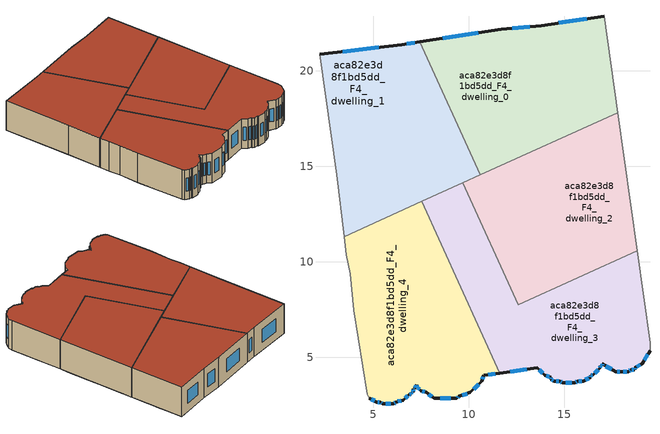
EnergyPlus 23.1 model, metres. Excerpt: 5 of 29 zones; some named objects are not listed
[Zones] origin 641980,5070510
aca82e3d8f1bd5dd_F4_dwelling_0
 floor outside (EU_floor_Construction): 11.69,22.17 9.97,21.9 10.69,21.97 z12; 17.64,19 17.39,20.75 17.45,20.37 17.5,19.86 17.59,19.36 z12; 17.31,21.33 17.1,22.87 17.2,21.96 z12; 17.1,22.87 15.55,22.63 15.77,22.65 15.9,22.67 z12
 floor to aca82e3d8f1bd5dd_F3_dwelling_3 (EU_floor_Construction): 12.13,15.24 12.97,22.28 12.8,22.26 11.69,22.17 10.69,21.97 9.97,21.9 9.47,21.82 9.02,18.04 10.6,14.55 z12
 floor to aca82e3d8f1bd5dd_F3_dwelling_2 (EU_floor_Construction): 15.04,16.56 15.77,22.65 15.55,22.63 13.8,22.36 12.97,22.28 12.13,15.24 z12
 floor to aca82e3d8f1bd5dd_F3_dwelling_4 (EU_floor_Construction): 9.02,18.04 9.47,21.82 9.08,21.76 8.59,21.67 8.23,21.63 7.45,21.51 z12
 floor to aca82e3d8f1bd5dd_F3_dwelling_1 (EU_floor_Construction): 17.79,17.8 17.76,18.15 17.59,19.36 17.5,19.86 17.45,20.37 17.31,21.33 17.2,21.96 17.1,22.87 15.9,22.67 15.77,22.65 15.04,16.56 z12
 wall outside (EU_wall_Construction): 7.45,21.51 11.69,22.17 13.8,22.36 17.1,22.87 z12:15
 wall adiabatic (EU_wall_Construction): 17.1,22.87 17.81,17.81 z12:15
 wall to aca82e3d8f1bd5dd_F4_dwelling_1 (EU_wall_Construction): 10.6,14.55 7.45,21.51 z12:15
 wall to aca82e3d8f1bd5dd_F4_dwelling_2 (EU_wall_Construction): 17.81,17.81 10.6,14.55 z12:15
 window (EU_Window_Construction): 14.72,22.5 16.17,22.72 / 8.64,21.7 10.5,21.98 / 12.28,22.22 13.21,22.31 z12.84:14.16
 roof outside (EU_roof_Construction): 17.1,22.87 17.81,17.81 10.6,14.55 7.45,21.51 11.69,22.17 13.8,22.36 z15
aca82e3d8f1bd5dd_F4_dwelling_1
 floor outside (EU_floor_Construction): 3.72,21.05 2.19,20.87 3.29,20.97 z12; 3.5,11.33 3.48,11.46 3.3,12.78 3.47,11.32 z12
 floor to aca82e3d8f1bd5dd_F3_dwelling_5 (EU_floor_Construction): 5.15,12.08 6.26,21.34 3.72,21.05 3.29,20.97 2.19,20.87 3.09,14.56 3.3,12.78 3.48,11.46 3.5,11.33 z12
 floor to aca82e3d8f1bd5dd_F3_dwelling_3 (EU_floor_Construction): 10.6,14.55 9.02,18.04 8.49,13.59 z12
 floor to aca82e3d8f1bd5dd_F3_dwelling_4 (EU_floor_Construction): 8.49,13.59 9.02,18.04 7.45,21.51 6.49,21.37 6.26,21.34 5.15,12.08 z12
 wall outside (EU_wall_Construction): 2.19,20.87 6.49,21.37 7.45,21.51 z12:15
 wall adiabatic (EU_wall_Construction): 3.47,11.32 3.09,14.56 2.19,20.87 z12:15
 wall to aca82e3d8f1bd5dd_F4_dwelling_4 (EU_wall_Construction): 7.55,13.16 3.47,11.32 z12:15
 wall to aca82e3d8f1bd5dd_F4_dwelling_3 (EU_wall_Construction): 9.7,14.14 7.55,13.16 z12:15
 wall to aca82e3d8f1bd5dd_F4_dwelling_2 (EU_wall_Construction): 10.61,14.55 9.7,14.14 z12:15
 window (EU_Window_Construction): 6.76,21.41 7.18,21.47 / 3.39,21.01 5.28,21.23 z12.84:14.16
 roof outside (EU_roof_Construction): 7.45,21.51 10.6,14.55 3.47,11.32 3.09,14.56 2.19,20.87 6.49,21.37 z15
aca82e3d8f1bd5dd_F4_dwelling_2
 floor to aca82e3d8f1bd5dd_F3_dwelling_1 (EU_floor_Construction): 17.64,10.03 18.22,14.87 17.95,16.76 17.8,17.76 17.79,17.8 15.04,16.56 14.06,8.41 z12
 floor to aca82e3d8f1bd5dd_F3_dwelling_0 (EU_floor_Construction): 18.82,10.57 18.71,11.37 18.42,13.43 18.4,13.56 18.38,13.69 18.22,14.87 17.64,10.03 z12
 floor to aca82e3d8f1bd5dd_F3_dwelling_2 (EU_floor_Construction): 14.06,8.41 15.04,16.56 12.13,15.24 11.52,10.13 12.59,7.75 z12
 floor to aca82e3d8f1bd5dd_F3_dwelling_3 (EU_floor_Construction): 11.52,10.13 12.13,15.24 9.7,14.14 z12
 wall to aca82e3d8f1bd5dd_F4_dwelling_3 (EU_wall_Construction): 18.82,10.57 12.59,7.75 9.7,14.14 z12:15
 wall adiabatic (EU_wall_Construction): 17.81,17.81 18.82,10.57 z12:15
 roof outside (EU_roof_Construction): 17.81,17.81 18.82,10.57 12.59,7.75 9.7,14.14 z15
aca82e3d8f1bd5dd_F4_dwelling_3
 floor outside (EU_floor_Construction): 19.49,5.75 19.3,7.18 19.3,7.15 19.4,6.15 z12; 19.21,7.8 18.82,10.57 18.99,9.25 19.09,8.25 z12
 floor to aca82e3d8f1bd5dd_F3_dwelling_0 (EU_floor_Construction): 19.09,4.65 19.09,4.75 19.23,4.89 19.29,5 19.29,5.05 19.36,5.12 19.4,5.18 19.4,5.25 19.49,5.35 19.49,5.75 19.4,6.15 19.3,7.15 19.3,7.18 19.21,7.8 19.09,8.25 18.99,9.25 18.82,10.57 17.64,10.03 16.99,4.65 17.09,4.65 17.23,4.52 17.34,4.45 17.39,4.45 17.46,4.38 17.52,4.35 17.59,4.35 17.69,4.25 17.89,4.25 17.99,4.25 18.39,4.25 18.49,4.35 18.69,4.35 18.69,4.45 18.99,4.6 18.99,4.65 z12
 floor to aca82e3d8f1bd5dd_F3_dwelling_1 (EU_floor_Construction): 16.89,4.45 16.89,4.55 16.99,4.55 16.99,4.65 17.64,10.03 14.06,8.41 13.59,4.45 13.79,4.25 13.89,4.15 13.99,4.05 14.09,4.05 14.14,4 14.29,3.95 14.29,3.85 14.39,3.85 14.49,3.75 14.79,3.75 14.89,3.65 15.09,3.65 15.39,3.65 15.59,3.65 15.69,3.75 15.99,3.75 16.09,3.85 16.19,3.85 16.29,3.95 16.39,3.95 16.39,4.05 16.49,4.05 16.69,4.25 16.76,4.32 z12
 floor to aca82e3d8f1bd5dd_F3_dwelling_2 (EU_floor_Construction): 13.59,4.45 14.06,8.41 12.59,7.75 11.52,10.13 10.97,5.61 11.63,4.17 z12
 floor to aca82e3d8f1bd5dd_F3_dwelling_3 (EU_floor_Construction): 10.97,5.61 11.52,10.13 9.7,14.14 8.49,13.59 8.25,11.62 z12
 floor to aca82e3d8f1bd5dd_F3_dwelling_4 (EU_floor_Construction): 8.25,11.62 8.49,13.59 7.55,13.16 z12
 wall outside (EU_wall_Construction): 19.49,5.35 19.09,4.65 18.69,4.45 18.69,4.35 18.49,4.35 18.39,4.25 17.99,4.25 17.69,4.25 16.99,4.65 16.99,4.55 16.89,4.55 16.89,4.45 16.49,4.05 16.39,4.05 16.39,3.95 15.99,3.75 15.69,3.75 15.59,3.65 14.89,3.65 14.79,3.75 14.49,3.75 14.29,3.85 14.29,3.95 13.99,4.05 13.59,4.45 11.63,4.17 z12:15
 wall adiabatic (EU_wall_Construction): 18.82,10.57 19.49,5.75 19.49,5.35 z12:15
 wall to aca82e3d8f1bd5dd_F4_dwelling_4 (EU_wall_Construction): 11.63,4.17 7.55,13.16 z12:15
 window (EU_Window_Construction): 19.38,5.15 19.21,4.85 / 18.98,4.59 18.81,4.51 / 18.69,4.42 18.69,4.38 / 18.64,4.35 18.55,4.35 / 18.47,4.32 18.42,4.28 / 18.28,4.25 18.11,4.25 / 17.91,4.25 17.78,4.25 / 17.5,4.36 17.19,4.54 / 16.99,4.62 16.99,4.58 / 16.96,4.55 16.92,4.55 / 16.89,4.52 16.89,4.48 / 16.78,4.34 16.6,4.16 / 16.46,4.05 16.42,4.05 / 16.39,4.02 16.39,3.98 / 16.28,3.89 16.1,3.81 / 15.91,3.75 15.78,3.75 / 15.66,3.72 15.62,3.68 / 15.39,3.65 15.09,3.65 / 14.86,3.68 14.82,3.72 / 14.71,3.75 14.57,3.75 / 14.43,3.78 14.35,3.82 / 14.29,3.88 14.29,3.92 / 14.21,3.98 14.07,4.02 / 13.88,4.16 13.7,4.34 / 13.04,4.37 12.18,4.25 z12.84:14.16
 roof outside (EU_roof_Construction): 18.82,10.57 19.49,5.75 19.49,5.35 19.09,4.65 18.69,4.45 18.69,4.35 18.49,4.35 18.39,4.25 17.99,4.25 17.69,4.25 16.99,4.65 16.99,4.55 16.89,4.55 16.89,4.45 16.49,4.05 16.39,4.05 16.39,3.95 15.99,3.75 15.69,3.75 15.59,3.65 14.89,3.65 14.79,3.75 14.49,3.75 14.29,3.85 14.29,3.95 13.99,4.05 13.59,4.45 11.63,4.17 7.55,13.16 9.7,14.14 12.59,7.75 z15
aca82e3d8f1bd5dd_F4_dwelling_4
 floor outside (EU_floor_Construction): 7.55,13.16 3.47,11.32 3.58,10.36 3.5,11.33 z12
 floor to aca82e3d8f1bd5dd_F3_dwelling_2 (EU_floor_Construction): 11.63,4.17 10.97,5.61 10.79,4.05 z12
 floor to aca82e3d8f1bd5dd_F3_dwelling_4 (EU_floor_Construction): 7.09,3.15 7.09,3.35 7.19,3.35 7.19,3.45 7.29,3.55 8.25,11.62 7.55,13.16 5.15,12.08 4.33,5.26 4.68,3.05 4.78,2.85 4.98,2.75 5.08,2.75 5.18,2.65 5.28,2.65 5.38,2.65 5.48,2.55 6.08,2.55 6.19,2.65 6.45,2.72 6.48,2.75 6.58,2.75 6.89,3.05 6.98,3.05 6.98,3.15 z12
 floor to aca82e3d8f1bd5dd_F3_dwelling_5 (EU_floor_Construction): 4.33,5.26 5.15,12.08 3.5,11.33 3.58,10.36 3.79,9.36 3.98,7.46 z12
 floor to aca82e3d8f1bd5dd_F3_dwelling_3 (EU_floor_Construction): 10.29,3.35 10.69,3.75 10.69,3.85 10.74,3.9 10.79,4.05 10.97,5.61 8.25,11.62 7.29,3.55 7.29,3.45 7.48,3.25 7.59,3.25 7.64,3.2 7.79,3.15 8.05,2.95 8.09,2.95 8.19,2.85 8.99,2.85 9.09,2.85 9.39,2.85 9.49,2.95 9.94,3.1 9.99,3.15 10.09,3.15 10.24,3.3 z12
 wall outside (EU_wall_Construction): 11.63,4.17 10.79,4.05 10.69,3.75 10.09,3.15 9.49,2.95 9.39,2.85 8.19,2.85 7.79,3.15 7.48,3.25 7.29,3.45 7.29,3.55 7.19,3.35 7.09,3.35 7.09,3.15 6.98,3.15 6.98,3.05 6.89,3.05 6.58,2.75 6.19,2.65 6.08,2.55 5.48,2.55 5.38,2.65 5.18,2.65 4.78,2.85 z12:15
 wall adiabatic (EU_wall_Construction): 4.78,2.85 4.68,3.05 3.98,7.46 3.79,9.36 3.58,10.36 3.47,11.32 z12:15
 window (EU_Window_Construction): 11.39,4.14 11.02,4.09 / 10.76,3.97 10.72,3.84 / 10.52,3.58 10.26,3.32 / 9.92,3.1 9.66,3.01 / 9.46,2.92 9.42,2.88 / 9.05,2.85 8.52,2.85 / 8.07,2.94 7.9,3.07 / 7.7,3.18 7.57,3.22 / 7.43,3.31 7.34,3.4 / 7.29,3.48 7.29,3.52 / 7.26,3.5 7.21,3.41 / 7.16,3.35 7.11,3.35 / 7.09,3.3 7.09,3.21 / 7.06,3.15 7.01,3.15 / 6.98,3.12 6.98,3.08 / 6.96,3.05 6.91,3.05 / 6.8,2.97 6.67,2.84 / 6.47,2.73 6.3,2.68 / 6.16,2.62 6.11,2.58 / 5.92,2.55 5.65,2.55 / 5.46,2.58 5.41,2.62 / 5.33,2.65 5.24,2.65 / 5.07,2.71 4.9,2.8 z12.84:14.16
 roof outside (EU_roof_Construction): 7.55,13.16 11.63,4.17 10.79,4.05 10.69,3.75 10.09,3.15 9.49,2.95 9.39,2.85 8.19,2.85 7.79,3.15 7.48,3.25 7.29,3.45 7.29,3.55 7.19,3.35 7.09,3.35 7.09,3.15 6.98,3.15 6.98,3.05 6.89,3.05 6.58,2.75 6.19,2.65 6.08,2.55 5.48,2.55 5.38,2.65 5.18,2.65 4.78,2.85 4.68,3.05 3.98,7.46 3.79,9.36 3.58,10.36 3.47,11.32 z15
[Building]
EU S2 Campaign: North Axis=0; Terrain=City; Solar Distribution=FullExterior
[Site:Location]
Lyon-Bron: Latitude=45.75; Longitude=5; Time Zone=1; Elevation=198
[SizingPeriod:WeatherFileDays]
AnnualSizingPeriod: Begin Month=1; Begin Day of Month=1; End Month=12; End Day of Month=31; Day of Week for Start Day=Monday; Use Weather File Daylight Saving Period=No; Use Weather File Rain and Snow Indicators=No
[MATERIAL]
EU_InternalMass_Material: Roughness=MediumRough; Thickness=0.1; Conductivity=1; Density=1800; Specific Heat=900; Thermal Absorptance=0.9; Solar Absorptance=0.7; Visible Absorptance=0.7
[MATERIAL:NOMASS] Roughness=MediumRough; Thermal Absorptance=0.9; Solar Absorptance=0.7; Visible Absorptance=0.7
Name | Thermal Resistance
EU_wall_NoMass | 0.776494
EU_roof_NoMass | 0.486893
EU_floor_NoMass | 0.421597
[WINDOWMATERIAL:SIMPLEGLAZINGSYSTEM]
EU_Window_SimpleGlazing: UFactor=4.24961; Solar Heat Gain Coefficient=0.83; Visible Transmittance=0.83
[CONSTRUCTION]
EU_wall_Construction: EU_wall_NoMass
EU_roof_Construction: EU_roof_NoMass
EU_floor_Construction: EU_floor_NoMass
EU_InternalMass_Construction: EU_InternalMass_Material
EU_Window_Construction: EU_Window_SimpleGlazing
[ZONE] Type=1; Multiplier=1; Ceiling Height=autocalculate; Floor Area=autocalculate; Part of Total Floor Area=Yes
Name | Volume
aca82e3d8f1bd5dd_F4_dwelling_0; aca82e3d8f1bd5dd_F4_dwelling_2 | 165.532
aca82e3d8f1bd5dd_F4_dwelling_1 | 165.53
aca82e3d8f1bd5dd_F4_dwelling_3 | 165.537
aca82e3d8f1bd5dd_F4_dwelling_4 | 165.543
[INTERNALMASS] Construction=EU_InternalMass_Construction
Name | Zone or ZoneList | Surface Area
aca82e3d8f1bd5dd_F4_dwelling_0_EU_InternalMass | aca82e3d8f1bd5dd_F4_dwelling_0 | 55.1777
aca82e3d8f1bd5dd_F4_dwelling_1_EU_InternalMass | aca82e3d8f1bd5dd_F4_dwelling_1 | 55.1774
aca82e3d8f1bd5dd_F4_dwelling_2_EU_InternalMass | aca82e3d8f1bd5dd_F4_dwelling_2 | 55.1767
aca82e3d8f1bd5dd_F4_dwelling_3_EU_InternalMass | aca82e3d8f1bd5dd_F4_dwelling_3 | 55.1778
aca82e3d8f1bd5dd_F4_dwelling_4_EU_InternalMass | aca82e3d8f1bd5dd_F4_dwelling_4 | 55.1808
[OTHEREQUIPMENT] Fuel Type=Electricity; Design Level Calculation Method=Watts/Area; Power per Zone Floor Area=1; Fraction Latent=0; Fraction Radiant=0; Fraction Lost=0; Carbon Dioxide Generation Rate=0; EndUse Subcategory=EU_Step8_InternalGains
Name | Zone or ZoneList or Space or SpaceList | Schedule
EU_Step8_InternalGain_aca82e3d8f1bd5dd_F4_dwelling_0_f000 | aca82e3d8f1bd5dd_F4_dwelling_0 | EU_Step8_GainSchedule_aca82e3d8f1bd5dd_F4_dwelling_0_f000
EU_Step8_InternalGain_aca82e3d8f1bd5dd_F4_dwelling_1_f000 | aca82e3d8f1bd5dd_F4_dwelling_1 | EU_Step8_GainSchedule_aca82e3d8f1bd5dd_F4_dwelling_1_f000
EU_Step8_InternalGain_aca82e3d8f1bd5dd_F4_dwelling_2_f000 | aca82e3d8f1bd5dd_F4_dwelling_2 | EU_Step8_GainSchedule_aca82e3d8f1bd5dd_F4_dwelling_2_f000
EU_Step8_InternalGain_aca82e3d8f1bd5dd_F4_dwelling_3_f000 | aca82e3d8f1bd5dd_F4_dwelling_3 | EU_Step8_GainSchedule_aca82e3d8f1bd5dd_F4_dwelling_3_f000
EU_Step8_InternalGain_aca82e3d8f1bd5dd_F4_dwelling_4_f000 | aca82e3d8f1bd5dd_F4_dwelling_4 | EU_Step8_GainSchedule_aca82e3d8f1bd5dd_F4_dwelling_4_f000
[ZONEVENTILATION:DESIGNFLOWRATE] Schedule=EU_AlwaysOn; Design Flow Rate Calculation Method=AirChanges/Hour; Air Changes per Hour=0.693814; Ventilation Type=Natural; Fan Pressure Rise=0; Fan Total Efficiency=1; Constant Term Coefficient=1; Temperature Term Coefficient=0; Velocity Term Coefficient=0; Velocity Squared Term Coefficient=0; Minimum Indoor Temperature=-100; Maximum Indoor Temperature=100; Delta Temperature=-100; Minimum Outdoor Temperature=-100; Maximum Outdoor Temperature=100; Maximum Wind Speed=40
Name | Zone or ZoneList or Space or SpaceList
EU_ConstantAir_aca82e3d8f1bd5dd_F4_dwelling_0 | aca82e3d8f1bd5dd_F4_dwelling_0
EU_ConstantAir_aca82e3d8f1bd5dd_F4_dwelling_1 | aca82e3d8f1bd5dd_F4_dwelling_1
EU_ConstantAir_aca82e3d8f1bd5dd_F4_dwelling_2 | aca82e3d8f1bd5dd_F4_dwelling_2
EU_ConstantAir_aca82e3d8f1bd5dd_F4_dwelling_3 | aca82e3d8f1bd5dd_F4_dwelling_3
EU_ConstantAir_aca82e3d8f1bd5dd_F4_dwelling_4 | aca82e3d8f1bd5dd_F4_dwelling_4
[HVACTEMPLATE:ZONE:IDEALLOADSAIRSYSTEM] System Availability Schedule=EU_AlwaysOn; Maximum Heating Supply Air Temperature=50; Minimum Cooling Supply Air Temperature=13; Maximum Heating Supply Air Humidity Ratio=0.0156; Minimum Cooling Supply Air Humidity Ratio=0.0077; Heating Limit=NoLimit; Cooling Limit=NoLimit; Heating Availability Schedule=EU_AlwaysOn; Cooling Availability Schedule=EU_CoolingOff; Dehumidification Control Type=ConstantSensibleHeatRatio; Cooling Sensible Heat Ratio=0.7; Dehumidification Setpoint=60; Humidification Control Type=None; Humidification Setpoint=30; Outdoor Air Method=None; Outdoor Air Flow Rate per Person=0.00944; Outdoor Air Flow Rate per Zone Floor Area=0; Outdoor Air Flow Rate per Zone=0; Demand Controlled Ventilation Type=None; Outdoor Air Economizer Type=NoEconomizer; Heat Recovery Type=None; Sensible Heat Recovery Effectiveness=0.7; Latent Heat Recovery Effectiveness=0.65
Name | Template Thermostat
aca82e3d8f1bd5dd_F4_dwelling_0 | EU_HeatOnly_aca82e3d8f1bd5dd_F4_dwelling_0
aca82e3d8f1bd5dd_F4_dwelling_1 | EU_HeatOnly_aca82e3d8f1bd5dd_F4_dwelling_1
aca82e3d8f1bd5dd_F4_dwelling_2 | EU_HeatOnly_aca82e3d8f1bd5dd_F4_dwelling_2
aca82e3d8f1bd5dd_F4_dwelling_3 | EU_HeatOnly_aca82e3d8f1bd5dd_F4_dwelling_3
aca82e3d8f1bd5dd_F4_dwelling_4 | EU_HeatOnly_aca82e3d8f1bd5dd_F4_dwelling_4
[SIZING:ZONE] Zone Cooling Design Supply Air Temperature Input Method=SupplyAirTemperature; Zone Cooling Design Supply Air Temperature=13; Zone Heating Design Supply Air Temperature Input Method=SupplyAirTemperature; Zone Heating Design Supply Air Temperature=50; Zone Cooling Design Supply Air Humidity Ratio=0.008; Zone Heating Design Supply Air Humidity Ratio=0.008; Cooling Design Air Flow Method=DesignDay; Cooling Design Air Flow Rate=0; Cooling Minimum Air Flow per Zone Floor Area=0.000762; Cooling Minimum Air Flow=0; Cooling Minimum Air Flow Fraction=0.2; Heating Design Air Flow Method=DesignDay; Heating Design Air Flow Rate=0; Heating Maximum Air Flow per Zone Floor Area=0.002032; Heating Maximum Air Flow=0.141576; Heating Maximum Air Flow Fraction=0.3; Account for Dedicated Outdoor Air System=No; Dedicated Outdoor Air System Control Strategy=NeutralSupplyAir; Dedicated Outdoor Air Low Setpoint Temperature for Design=autosize; Dedicated Outdoor Air High Setpoint Temperature for Design=autosize; Zone Load Sizing Method=Sensible Load Only No Latent Load; Zone Latent Cooling Design Supply Air Humidity Ratio Input Method=HumidityRatioDifference; Zone Cooling Design Supply Air Humidity Ratio Difference=0.005; Zone Latent Heating Design Supply Air Humidity Ratio Input Method=HumidityRatioDifference; Zone Humidification Design Supply Air Humidity Ratio Difference=0.005
aca82e3d8f1bd5dd_F4_dwelling_0; aca82e3d8f1bd5dd_F4_dwelling_1; aca82e3d8f1bd5dd_F4_dwelling_2; aca82e3d8f1bd5dd_F4_dwelling_3; aca82e3d8f1bd5dd_F4_dwelling_4
[SCHEDULE:CONSTANT]
Name | Hourly Value
EU_AlwaysOn | 1
EU_CoolingOff | 0
[SCHEDULE:FILE] Column Number=1; Rows to Skip at Top=0; Number of Hours of Data=8760; Column Separator=Comma; Interpolate to Timestep=No; Minutes per Item=60; Adjust Schedule for Daylight Savings=Yes
Name | File
EU_Step8_GainSchedule_aca82e3d8f1bd5dd_F4_dwelling_0_f000 | ../../schedules/aca82e3d8f1bd5dd/aca82e3d8f1bd5dd_F4_dwelling_0_f000_gain.csv
EU_Step8_GainSchedule_aca82e3d8f1bd5dd_F4_dwelling_1_f000 | ../../schedules/aca82e3d8f1bd5dd/aca82e3d8f1bd5dd_F4_dwelling_1_f000_gain.csv
EU_Step8_GainSchedule_aca82e3d8f1bd5dd_F4_dwelling_2_f000 | ../../schedules/aca82e3d8f1bd5dd/aca82e3d8f1bd5dd_F4_dwelling_2_f000_gain.csv
EU_Step8_GainSchedule_aca82e3d8f1bd5dd_F4_dwelling_3_f000 | ../../schedules/aca82e3d8f1bd5dd/aca82e3d8f1bd5dd_F4_dwelling_3_f000_gain.csv
EU_Step8_GainSchedule_aca82e3d8f1bd5dd_F4_dwelling_4_f000 | ../../schedules/aca82e3d8f1bd5dd/aca82e3d8f1bd5dd_F4_dwelling_4_f000_gain.csv
